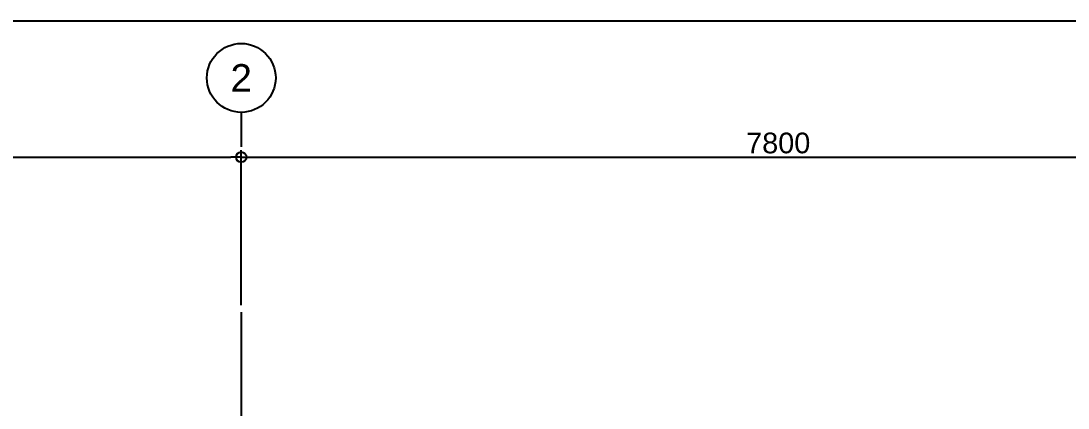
# Model space of a CAD drawing. Header units: millimetres. Extents: x 2519235 to 7246330, y 25937 to 201821.
# Drawn here: x 2738344 to 2745949, y 119016 to 121826 of the extents above; entities that cross this region are included whole.
import ezdxf
from ezdxf.enums import TextEntityAlignment as Align

# ---------------------------------------------------------------- set-up
doc = ezdxf.new("R2010")
doc.units = ezdxf.units.MM
doc.linetypes.add('TA_GL_005.00000', pattern=[13.75, 5, -1.25, 1.25, -1.25, 5])
for name, color, linetype in [('000 - 0_SYM_DWG_GRID-BUBBLE_MAIN_COLOR_1', 7, 'Continuous'), ('000 - 0_SYM_DWG_GRIDLINE_MAIN_COLOR_1', 7, 'Continuous'), ('000 - 0_SYM_DWG_GRIDLINE_MAIN_COLOR_251', 7, 'Continuous'), ('010 - ASPG_DIMS_NOM', 7, 'Continuous')]:
    doc.layers.add(name, color=color, linetype=linetype)
doc.styles.add('Arial', font='arial.ttf', dxfattribs={"height": 300})
doc.styles.add('FAMELINE_FOR_CKST', font='arial.ttf')
doc.styles.add('TA', font='', dxfattribs={"height": 4.5})
doc.styles.get('TA').set_extended_font_data('Cordia New')
doc.dimstyles.new('FAMELINE-CKST_C-C', dxfattribs={"dimtxt": 0.3, "dimasz": 0.15, "dimexe": 0.1, "dimexo": 0.1, "dimgap": 0.05, "dimtad": 1, "dimzin": 0, "dimdsep": 46, "dimtxsty": 'FAMELINE_FOR_CKST', "dimblk": 'ORIGIN', "dimblk1": 'ORIGIN', "dimblk2": 'ORIGIN', "dimsah": 1, "dimcen": 0.1, "dimdle": 0.1, "dimclrd": 7, "dimclre": 7, "dimclrt": 7, "dimadec": 0, "dimazin": 0, "dimtfac": 1, "dimtix": 1, "dimtmove": 2, "dimatfit": 3, "dimfxl": 1, "dimtolj": 1, "dimtzin": 0, "dimlwd": -1, "dimlwe": -1, "dimarcsym": 0})

# ---------------------------------------------------------------- blocks, each defined once
blk = doc.blocks.new('*U1938')
at = {"layer": '000 - 0_SYM_DWG_GRIDLINE_MAIN_COLOR_1', "color": 7}
blk.add_line((49, 0), (44, 0), dxfattribs=at)
blk.add_circle((54, 0), 5, dxfattribs=at)
at = {"layer": '000 - 0_SYM_DWG_GRIDLINE_MAIN_COLOR_251', "color": 7, "linetype": 'ByBlock', "ltscale": 5}
blk.add_line((20, 0), (-357, 0), dxfattribs=at)
at = {"color": 7, "style": 'TA', "flags": 1}
blk.add_attdef('LOCATION', (6, -6), '', height=4.5, rotation=270, dxfattribs=at)
at = {"layer": '000 - 0_SYM_DWG_GRID-BUBBLE_MAIN_COLOR_1', "color": 7, "style": 'Arial'}
blk.add_attdef('GRID-HEAD', text='', height=4, rotation=270, dxfattribs=at).set_placement((54, 0), align=Align.MIDDLE_CENTER)
blk = doc.blocks.new('_Origin')
at = {"color": 7, "linetype": 'ByBlock', "lineweight": -2}
blk.add_line((0, 0), (-1, 0), dxfattribs=at)
blk.add_circle((0, 0), 0.5, dxfattribs=at)
blk = doc.blocks.new('*D1933')
at = {"layer": '010 - ASPG_DIMS_NOM', "color": 7, "transparency": 16777216}
for p, q in [((0, 1050), (0, 2175)), ((5400, 1050), (5400, 2175)), ((75, 2125), (5325, 2125))]:
    blk.add_line(p, q, dxfattribs=at)
at = {"layer": 'Defpoints', "color": 7, "transparency": 16777216}
for p in [(5400, 2125), (0, 1000), (5400, 1000)]:
    blk.add_point(p, dxfattribs=at)
at = {"layer": '010 - ASPG_DIMS_NOM', "color": 7, "transparency": 16777216, "xscale": 75, "yscale": 75, "zscale": 75, "rotation": 180}
blk.add_blockref('_Origin', (0, 2125), dxfattribs=at)
at = {"layer": '010 - ASPG_DIMS_NOM', "color": 7, "transparency": 16777216, "xscale": 75, "yscale": 75, "zscale": 75}
blk.add_blockref('_Origin', (5400, 2125), dxfattribs=at)
at = {"layer": '010 - ASPG_DIMS_NOM', "color": 7, "transparency": 16777216, "insert": (2700, 2226.6), "char_height": 150, "attachment_point": 5, "style": 'FAMELINE_FOR_CKST'}
blk.add_mtext('\\A1;5400', dxfattribs=at)
blk = doc.blocks.new('*D1934')
at = {"layer": '010 - ASPG_DIMS_NOM', "color": 7, "transparency": 16777216}
for p, q in [((5400, 1050), (5400, 2175)), ((13200, 1050), (13200, 2175)), ((5475, 2125), (13125, 2125))]:
    blk.add_line(p, q, dxfattribs=at)
at = {"layer": 'Defpoints', "color": 7, "transparency": 16777216}
for p in [(13200, 2125), (5400, 1000), (13200, 1000)]:
    blk.add_point(p, dxfattribs=at)
at = {"layer": '010 - ASPG_DIMS_NOM', "color": 7, "transparency": 16777216, "xscale": 75, "yscale": 75, "zscale": 75, "rotation": 180}
blk.add_blockref('_Origin', (5400, 2125), dxfattribs=at)
at = {"layer": '010 - ASPG_DIMS_NOM', "color": 7, "transparency": 16777216, "xscale": 75, "yscale": 75, "zscale": 75}
blk.add_blockref('_Origin', (13200, 2125), dxfattribs=at)
at = {"layer": '010 - ASPG_DIMS_NOM', "color": 7, "transparency": 16777216, "insert": (9300, 2226.6), "char_height": 150, "attachment_point": 5, "style": 'FAMELINE_FOR_CKST'}
blk.add_mtext('\\A1;7800', dxfattribs=at)
blk = doc.blocks.new('W-1-PP17-ENT1_REV02_20260415-161303_PP17_ENT1_MAIN_DIMS_PL')
at = {"layer": '000 - 0_SYM_DWG_GRIDLINE_MAIN_COLOR_251', "color": 7, "linetype": 'TA_GL_005.00000', "xscale": 50.00000000000004, "yscale": 50.00000000000004, "zscale": 50.00000000000004, "rotation": 90}
blk.add_blockref('*U1938', (5400, 0), dxfattribs=at).add_auto_attribs({'GRID-HEAD': '2'})
at = {"layer": '010 - ASPG_DIMS_NOM', "color": 7}
for base, p1, p2, picture, middle in [((5400, 2125), (0, 1000), (5400, 1000), '*D1933', (2700, 2226.6)), ((13200, 2125), (5400, 1000), (13200, 1000), '*D1934', (9300, 2226.6))]:
    dim = blk.add_linear_dim(base=base, p1=p1, p2=p2, angle=180, dimstyle='FAMELINE-CKST_C-C', override={"dimscale": 500, "dimdec": 0, "dimlfac": 1, "dimclrd": 7, "dimclre": 7, "dimclrt": 7}, dxfattribs=at)
    dim.commit()
    dim.dimension.update_dxf_attribs({"geometry": picture, "text_midpoint": middle})
blk = doc.blocks.new('A$C6d15e31b')
at = {"color": 7}
blk.add_blockref('W-1-PP17-ENT1_REV02_20260415-161303_PP17_ENT1_MAIN_DIMS_PL', (0, 0), dxfattribs=at)

msp = doc.modelspace()

# ---------------------------------------------------------------- block references
at = {"color": 7}
msp.add_blockref('A$C6d15e31b', (2734544.161, 118712.942), dxfattribs=at)

# ---------------------------------------------------------------- next in the draw order: linework, layer by layer
at = {"layer": 'Defpoints', "color": 7}
msp.add_lwpolyline([(2753544.057, 99626.43), (2714852.039, 99626.43), (2714852.039, 121826.429), (2753544.057, 121826.429)], close=True, dxfattribs=at)

doc.saveas('drawing.dxf')
